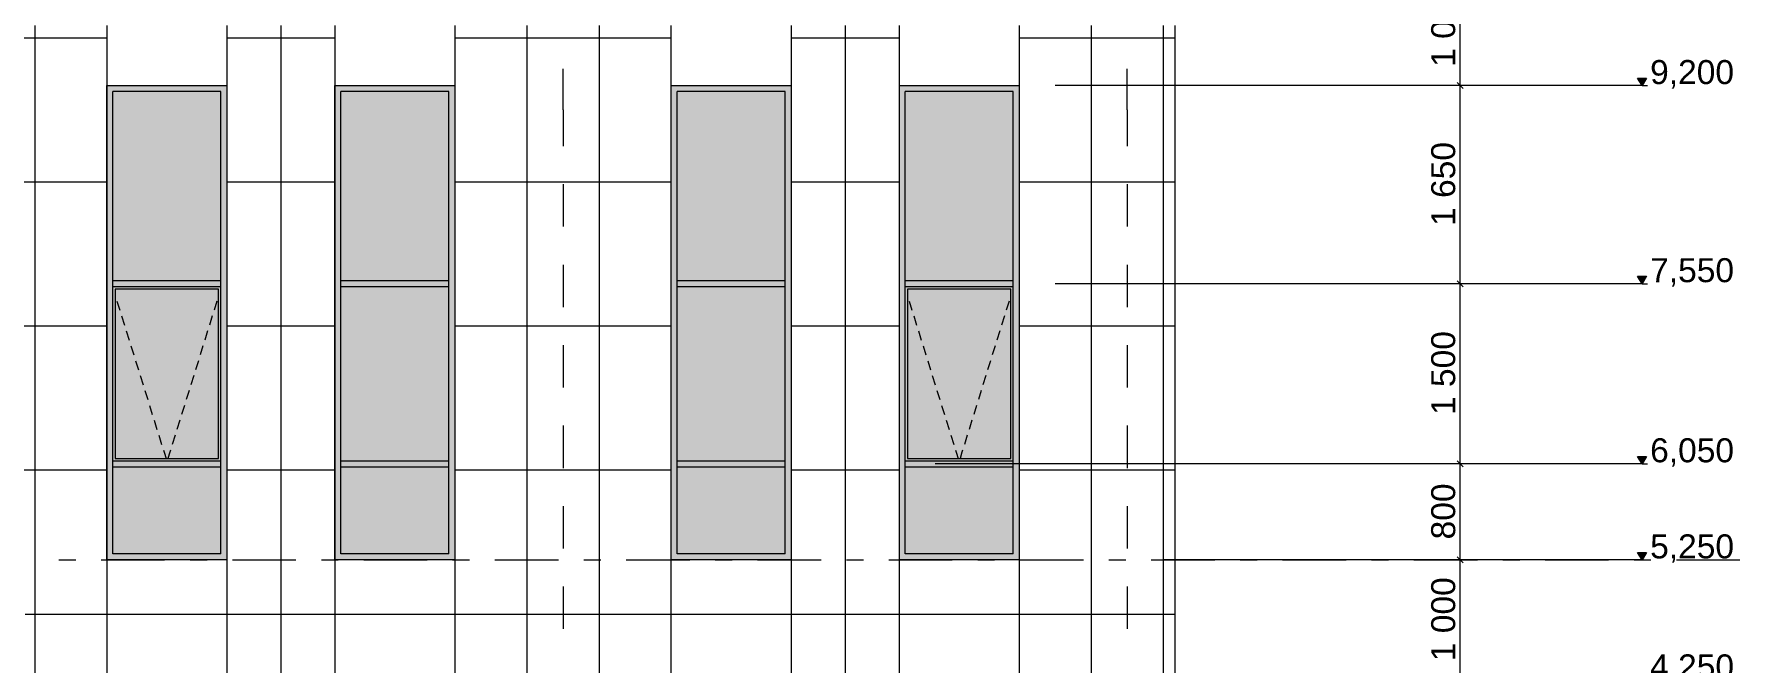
# Model space of a CAD drawing. Header units: millimetres. Extents: x 1499747 to 4230374, y -28481 to 441852.
# Drawn here: x 4146857 to 4161067, y 368221 to 373458 of the extents above; entities that cross this region are included whole.
import ezdxf

# ---------------------------------------------------------------- set-up
doc = ezdxf.new("R2010")
doc.units = ezdxf.units.MM
doc.header["$MEASUREMENT"] = 0
doc.layers.add('Чертеж и Рисунок', color=7, linetype='Continuous')
doc.styles.add('РЎР“Р•РќР•Р\xa0Р\x98Р\xa0_РЎРўР\x98Р›Р¬_2', font='')
doc.styles.get('РЎР“Р•РќР•Р\xa0Р\x98Р\xa0_РЎРўР\x98Р›Р¬_2').set_extended_font_data('GOST Common', italic=True)

msp = doc.modelspace()

# ---------------------------------------------------------------- hatches: boundary and pattern name
at = {"layer": 'Чертеж и Рисунок', "linetype": 'Continuous', "lineweight": 0, "true_color": 0x000000}
for points in [[(4160252.08413, 373028.37032), (4160288.28419, 373090.87041), (4160215.78408, 373090.87041)], [(4160252.08413, 371378.36779), (4160288.28419, 371440.86789), (4160215.78408, 371440.86789)], [(4160252.08413, 369878.3655), (4160288.28419, 369940.8656), (4160215.78408, 369940.8656)], [(4160252.08413, 369078.36428), (4160288.28419, 369140.86438), (4160215.78408, 369140.86438)]]:
    msp.add_hatch(color=18, dxfattribs=at).paths.add_polyline_path(points)
at = {"layer": 'Чертеж и Рисунок', "linetype": 'Continuous', "lineweight": 0, "true_color": 0x2e2e2e}
for points in [[(4148463.06612, 373028.37032), (4147463.06459, 373028.37032), (4147513.06467, 372978.37024), (4148413.06604, 372978.37024)], [(4147463.06459, 371378.36779), (4147513.06467, 371378.36779), (4147513.06467, 372978.37024), (4147463.06459, 373028.37032)], [(4148463.06612, 371378.36779), (4148463.06612, 373028.37032), (4148413.06604, 372978.37024), (4148413.06604, 371378.36779)], [(4150362.76902, 373028.37032), (4149362.76749, 373028.37032), (4149412.76757, 372978.37024), (4150312.76895, 372978.37024)], [(4149362.76749, 373028.37032), (4149362.76749, 371378.36779), (4149412.76757, 371378.36779), (4149412.76757, 372978.37024)], [(4150362.76902, 373028.37032), (4150312.76895, 372978.37024), (4150312.76895, 371378.36779), (4150362.76902, 371378.36779)], [(4153162.4733, 373028.37032), (4152162.47177, 373028.37032), (4152212.47185, 372978.37024), (4153112.47322, 372978.37024)], [(4152162.47177, 373028.37032), (4152162.47177, 371378.36779), (4152212.47185, 371378.36779), (4152212.47185, 372978.37024)], [(4153112.47322, 372978.37024), (4153112.47322, 371378.36779), (4153162.4733, 371378.36779), (4153162.4733, 373028.37032)], [(4154062.47467, 373028.37032), (4154112.47475, 372978.37024), (4155012.47613, 372978.37024), (4155062.4762, 373028.37032)], [(4154062.47467, 371378.36779), (4154112.47475, 371378.36779), (4154112.47475, 372978.37024), (4154062.47467, 373028.37032)], [(4155062.4762, 371378.36779), (4155062.4762, 373028.37032), (4155012.47613, 372978.37024), (4155012.47613, 371378.36779)], [(4147463.06459, 369878.3655), (4147513.06467, 369878.3655), (4147513.06467, 371378.36779), (4147463.06459, 371378.36779)], [(4147513.06467, 371403.36783), (4147513.06467, 371353.36776), (4148413.06604, 371353.36776), (4148413.06604, 371403.36783)], [(4148463.06612, 369878.3655), (4148463.06612, 371378.36779), (4148413.06604, 371378.36779), (4148413.06604, 369878.3655)], [(4149362.76749, 369878.3655), (4149412.76757, 369878.3655), (4149412.76757, 371378.36779), (4149362.76749, 371378.36779)], [(4149412.76757, 371403.36783), (4149412.76757, 371353.36776), (4150312.76895, 371353.36776), (4150312.76895, 371403.36783)], [(4150362.76902, 369878.3655), (4150362.76902, 371378.36779), (4150312.76895, 371378.36779), (4150312.76895, 369878.3655)], [(4152162.47177, 369878.3655), (4152212.47185, 369878.3655), (4152212.47185, 371378.36779), (4152162.47177, 371378.36779)], [(4152212.47185, 371403.36783), (4152212.47185, 371353.36776), (4153112.47322, 371353.36776), (4153112.47322, 371403.36783)], [(4153162.4733, 369878.3655), (4153162.4733, 371378.36779), (4153112.47322, 371378.36779), (4153112.47322, 369878.3655)], [(4154062.47467, 369878.3655), (4154112.47475, 369878.3655), (4154112.47475, 371378.36779), (4154062.47467, 371378.36779)], [(4154112.47475, 371403.36783), (4154112.47475, 371353.36776), (4155012.47613, 371353.36776), (4155012.47613, 371403.36783)], [(4155062.4762, 369878.3655), (4155062.4762, 371378.36779), (4155012.47613, 371378.36779), (4155012.47613, 369878.3655)], [(4147463.06459, 369878.3655), (4147463.06459, 369078.36428), (4147513.06467, 369128.36436), (4147513.06467, 369878.3655)], [(4147513.06467, 369903.36554), (4147513.06467, 369853.36546), (4148413.06604, 369853.36546), (4148413.06604, 369903.36554)], [(4148463.06612, 369878.3655), (4148413.06604, 369878.3655), (4148413.06604, 369128.36436), (4148463.06612, 369078.36428)], [(4149362.76749, 369878.3655), (4149362.76749, 369078.36428), (4149412.76757, 369128.36436), (4149412.76757, 369878.3655)], [(4150312.76895, 369903.36554), (4149412.76757, 369903.36554), (4149412.76757, 369853.36546), (4150312.76895, 369853.36546)], [(4150362.76902, 369878.3655), (4150312.76895, 369878.3655), (4150312.76895, 369128.36436), (4150362.76902, 369078.36428)], [(4152162.47177, 369878.3655), (4152162.47177, 369078.36428), (4152212.47185, 369128.36436), (4152212.47185, 369878.3655)], [(4153112.47322, 369903.36554), (4152212.47185, 369903.36554), (4152212.47185, 369853.36546), (4153112.47322, 369853.36546)], [(4153162.4733, 369878.3655), (4153112.47322, 369878.3655), (4153112.47322, 369128.36436), (4153162.4733, 369078.36428)], [(4154062.47467, 369878.3655), (4154062.47467, 369078.36428), (4154112.47475, 369128.36436), (4154112.47475, 369878.3655)], [(4155012.47613, 369903.36554), (4154112.47475, 369903.36554), (4154112.47475, 369853.36546), (4155012.47613, 369853.36546)], [(4155062.4762, 369878.3655), (4155012.47613, 369878.3655), (4155012.47613, 369128.36436), (4155062.4762, 369078.36428)], [(4147513.06467, 369128.36436), (4147463.06459, 369078.36428), (4148463.06612, 369078.36428), (4148413.06604, 369128.36436)], [(4149362.76749, 369078.36428), (4150362.76902, 369078.36428), (4150312.76895, 369128.36436), (4149412.76757, 369128.36436)], [(4152162.47177, 369078.36428), (4153162.4733, 369078.36428), (4153112.47322, 369128.36436), (4152212.47185, 369128.36436)], [(4154062.47467, 369078.36428), (4155062.4762, 369078.36428), (4155012.47613, 369128.36436), (4154112.47475, 369128.36436)]]:
    msp.add_hatch(color=250, dxfattribs=at).paths.add_polyline_path(points)
at = {"layer": 'Чертеж и Рисунок', "linetype": 'Continuous', "lineweight": 0, "true_color": 0x84adf9}
for points in [[(4147513.06467, 372978.37024), (4147513.06467, 371403.36783), (4148413.06604, 371403.36783), (4148413.06604, 372978.37024)], [(4149412.76757, 372978.37024), (4149412.76757, 371403.36783), (4150312.76895, 371403.36783), (4150312.76895, 372978.37024)], [(4153112.47322, 372978.37024), (4152212.47185, 372978.37024), (4152212.47185, 371403.36783), (4153112.47322, 371403.36783)], [(4154112.47475, 371403.36783), (4155012.47613, 371403.36783), (4155012.47613, 372978.37024), (4154112.47475, 372978.37024)], [(4147533.0647, 369923.36557), (4148393.06601, 369923.36557), (4148393.06601, 371333.36773), (4147533.0647, 371333.36773)], [(4150312.76895, 371353.36776), (4149412.76757, 371353.36776), (4149412.76757, 369903.36554), (4150312.76895, 369903.36554)], [(4153112.47322, 371353.36776), (4152212.47185, 371353.36776), (4152212.47185, 369903.36554), (4153112.47322, 369903.36554)], [(4154132.47478, 369923.36557), (4154992.4761, 369923.36557), (4154992.4761, 371333.36773), (4154132.47478, 371333.36773)], [(4147513.06467, 369853.36546), (4147513.06467, 369128.36436), (4148413.06604, 369128.36436), (4148413.06604, 369853.36546)], [(4149412.76757, 369128.36436), (4150312.76895, 369128.36436), (4150312.76895, 369853.36546), (4149412.76757, 369853.36546)], [(4152212.47185, 369128.36436), (4153112.47322, 369128.36436), (4153112.47322, 369853.36546), (4152212.47185, 369853.36546)], [(4154112.47475, 369128.36436), (4155012.47613, 369128.36436), (4155012.47613, 369853.36546), (4154112.47475, 369853.36546)]]:
    msp.add_hatch(color=161, dxfattribs=at).paths.add_polyline_path(points)
at = {"layer": 'Чертеж и Рисунок', "linetype": 'Continuous', "lineweight": 0, "true_color": 0xf7fdff}
for points in [[(4147513.06467, 371353.36776), (4147513.06467, 369903.36554), (4147533.0647, 369923.36557), (4147533.0647, 371333.36773)], [(4148413.06604, 371353.36776), (4147513.06467, 371353.36776), (4147533.0647, 371333.36773), (4148393.06601, 371333.36773)], [(4148413.06604, 369903.36554), (4148413.06604, 371353.36776), (4148393.06601, 371333.36773), (4148393.06601, 369923.36557)], [(4154112.47475, 369903.36554), (4154132.47478, 369923.36557), (4154132.47478, 371333.36773), (4154112.47475, 371353.36776)], [(4155012.47613, 371353.36776), (4154112.47475, 371353.36776), (4154132.47478, 371333.36773), (4154992.4761, 371333.36773)], [(4155012.47613, 369903.36554), (4155012.47613, 371353.36776), (4154992.4761, 371333.36773), (4154992.4761, 369923.36557)], [(4147513.06467, 369903.36554), (4148413.06604, 369903.36554), (4148393.06601, 369923.36557), (4147533.0647, 369923.36557)], [(4155012.47613, 369903.36554), (4154992.4761, 369923.36557), (4154132.47478, 369923.36557), (4154112.47475, 369903.36554)]]:
    msp.add_hatch(color=7, dxfattribs=at).paths.add_polyline_path(points)

# ---------------------------------------------------------------- linework, layer by layer
at = {"layer": 'Чертеж и Рисунок', "color": 7, "linetype": 'Continuous', "lineweight": 5}
for points in [[(4158737.68182, 373028.37032), (4158737.68182, 374028.37184)], [(4156362.77819, 363828.35626), (4156362.77819, 373528.37108)], [(4158712.68178, 373053.37035), (4158762.68186, 373003.37028)], [(4160252.08413, 373028.37032), (4160215.78408, 373090.87041)], [(4160215.78408, 373090.87041), (4160288.28419, 373090.87041)], [(4160288.28419, 373090.87041), (4160252.08413, 373028.37032)], [(4147463.06459, 373028.37032), (4148463.06612, 373028.37032)], [(4147463.06459, 369078.36428), (4147463.06459, 373028.37032)], [(4148413.06604, 372978.37024), (4147513.06467, 372978.37024)], [(4147513.06467, 371403.36783), (4147513.06467, 372978.37024)], [(4148413.06604, 371403.36783), (4148413.06604, 372978.37024)], [(4148463.06612, 373028.37032), (4148463.06612, 369078.36428)], [(4149362.76749, 369078.36428), (4149362.76749, 373028.37032)], [(4149362.76749, 373028.37032), (4150362.76902, 373028.37032)], [(4150312.76895, 372978.37024), (4149412.76757, 372978.37024)], [(4149412.76757, 371403.36783), (4149412.76757, 372978.37024)], [(4150312.76895, 371403.36783), (4150312.76895, 372978.37024)], [(4150362.76902, 373028.37032), (4150362.76902, 369078.36428)], [(4152162.47177, 373028.37032), (4153162.4733, 373028.37032)], [(4153112.47322, 372978.37024), (4152212.47185, 372978.37024)], [(4152212.47185, 371403.36783), (4152212.47185, 372978.37024)], [(4153112.47322, 371403.36783), (4153112.47322, 372978.37024)], [(4154062.47467, 373028.37032), (4155062.4762, 373028.37032)], [(4155012.47613, 372978.37024), (4154112.47475, 372978.37024)], [(4154112.47475, 371403.36783), (4154112.47475, 372978.37024)], [(4155012.47613, 371403.36783), (4155012.47613, 372978.37024)], [(4160252.08413, 373028.37032), (4155362.47666, 373028.37032)], [(4158784.58189, 373028.37032), (4155362.47666, 373028.37032)], [(4158737.68182, 371378.36779), (4158737.68182, 373028.37032)], [(4160252.08413, 373028.37032), (4160298.8842, 373028.37032)], [(4147513.06467, 371378.36779), (4147513.06467, 371403.36783)], [(4148413.06604, 371403.36783), (4147513.06467, 371403.36783)], [(4147513.06467, 371353.36776), (4147513.06467, 371378.36779)], [(4148413.06604, 371353.36776), (4147513.06467, 371353.36776)], [(4147513.06467, 369878.3655), (4147513.06467, 371353.36776)], [(4147533.0647, 371333.36773), (4147533.0647, 369923.36557)], [(4148393.06601, 371333.36773), (4147533.0647, 371333.36773)], [(4148393.06601, 369923.36557), (4148393.06601, 371333.36773)], [(4148413.06604, 371378.36779), (4148413.06604, 371403.36783)], [(4148413.06604, 371353.36776), (4148413.06604, 371378.36779)], [(4148413.06604, 369903.36554), (4148413.06604, 371353.36776)], [(4149412.76757, 371378.36779), (4149412.76757, 371403.36783)], [(4150312.76895, 371403.36783), (4149412.76757, 371403.36783)], [(4149412.76757, 371353.36776), (4149412.76757, 371378.36779)], [(4150312.76895, 371353.36776), (4149412.76757, 371353.36776)], [(4149412.76757, 369878.3655), (4149412.76757, 371353.36776)], [(4150312.76895, 371378.36779), (4150312.76895, 371403.36783)], [(4150312.76895, 371353.36776), (4150312.76895, 371378.36779)], [(4150312.76895, 369903.36554), (4150312.76895, 371353.36776)], [(4152212.47185, 371378.36779), (4152212.47185, 371403.36783)], [(4153112.47322, 371403.36783), (4152212.47185, 371403.36783)], [(4152212.47185, 371353.36776), (4152212.47185, 371378.36779)], [(4153112.47322, 371353.36776), (4152212.47185, 371353.36776)], [(4152212.47185, 369878.3655), (4152212.47185, 371353.36776)], [(4153112.47322, 371378.36779), (4153112.47322, 371403.36783)], [(4153112.47322, 371353.36776), (4153112.47322, 371378.36779)], [(4153112.47322, 369903.36554), (4153112.47322, 371353.36776)], [(4154112.47475, 371378.36779), (4154112.47475, 371403.36783)], [(4155012.47613, 371403.36783), (4154112.47475, 371403.36783)], [(4154112.47475, 371353.36776), (4154112.47475, 371378.36779)], [(4155012.47613, 371353.36776), (4154112.47475, 371353.36776)], [(4154112.47475, 369878.3655), (4154112.47475, 371353.36776)], [(4154132.47478, 371333.36773), (4154132.47478, 369923.36557)], [(4154992.4761, 371333.36773), (4154132.47478, 371333.36773)], [(4154992.4761, 369923.36557), (4154992.4761, 371333.36773)], [(4155012.47613, 371378.36779), (4155012.47613, 371403.36783)], [(4155012.47613, 371353.36776), (4155012.47613, 371378.36779)], [(4155012.47613, 369903.36554), (4155012.47613, 371353.36776)], [(4160252.08413, 371378.36779), (4155362.47666, 371378.36779)], [(4158784.58189, 371378.36779), (4155362.47666, 371378.36779)], [(4158712.68178, 371403.36783), (4158762.68186, 371353.36776)], [(4158737.68182, 369878.3655), (4158737.68182, 371378.36779)], [(4160252.08413, 371378.36779), (4160215.78408, 371440.86789)], [(4160215.78408, 371440.86789), (4160288.28419, 371440.86789)], [(4160288.28419, 371440.86789), (4160252.08413, 371378.36779)], [(4160252.08413, 371378.36779), (4160298.8842, 371378.36779)], [(4147533.0647, 369923.36557), (4148393.06601, 369923.36557)], [(4154132.47478, 369923.36557), (4154992.4761, 369923.36557)], [(4160252.08413, 369878.3655), (4160215.78408, 369940.8656)], [(4160215.78408, 369940.8656), (4160288.28419, 369940.8656)], [(4160288.28419, 369940.8656), (4160252.08413, 369878.3655)], [(4147513.06467, 369903.36554), (4148413.06604, 369903.36554)], [(4147513.06467, 369128.36436), (4147513.06467, 369878.3655)], [(4147513.06467, 369853.36546), (4148413.06604, 369853.36546)], [(4148413.06604, 369878.3655), (4148413.06604, 369903.36554)], [(4148413.06604, 369853.36546), (4148413.06604, 369878.3655)], [(4148413.06604, 369128.36436), (4148413.06604, 369853.36546)], [(4149412.76757, 369903.36554), (4150312.76895, 369903.36554)], [(4149412.76757, 369128.36436), (4149412.76757, 369878.3655)], [(4149412.76757, 369853.36546), (4150312.76895, 369853.36546)], [(4150312.76895, 369878.3655), (4150312.76895, 369903.36554)], [(4150312.76895, 369853.36546), (4150312.76895, 369878.3655)], [(4150312.76895, 369128.36436), (4150312.76895, 369853.36546)], [(4152212.47185, 369903.36554), (4153112.47322, 369903.36554)], [(4152212.47185, 369128.36436), (4152212.47185, 369878.3655)], [(4152212.47185, 369853.36546), (4153112.47322, 369853.36546)], [(4153112.47322, 369878.3655), (4153112.47322, 369903.36554)], [(4153112.47322, 369853.36546), (4153112.47322, 369878.3655)], [(4153112.47322, 369128.36436), (4153112.47322, 369853.36546)], [(4154112.47475, 369903.36554), (4155012.47613, 369903.36554)], [(4154112.47475, 369128.36436), (4154112.47475, 369878.3655)], [(4154112.47475, 369853.36546), (4155012.47613, 369853.36546)], [(4158784.58189, 369878.3655), (4154362.47513, 369878.3655)], [(4155012.47613, 369878.3655), (4155012.47613, 369903.36554)], [(4155012.47613, 369853.36546), (4155012.47613, 369878.3655)], [(4155012.47613, 369128.36436), (4155012.47613, 369853.36546)], [(4160252.08413, 369878.3655), (4155362.47666, 369878.3655)], [(4158712.68178, 369903.36554), (4158762.68186, 369853.36546)], [(4158737.68182, 369078.36428), (4158737.68182, 369878.3655)], [(4160252.08413, 369878.3655), (4160298.8842, 369878.3655)], [(4148463.06612, 369078.36428), (4147463.06459, 369078.36428)], [(4148413.06604, 369128.36436), (4147513.06467, 369128.36436)], [(4150362.76902, 369078.36428), (4149362.76749, 369078.36428)], [(4150312.76895, 369128.36436), (4149412.76757, 369128.36436)], [(4153162.4733, 369078.36428), (4152162.47177, 369078.36428)], [(4153112.47322, 369128.36436), (4152212.47185, 369128.36436)], [(4155062.4762, 369078.36428), (4154062.47467, 369078.36428)], [(4155012.47613, 369128.36436), (4154112.47475, 369128.36436)], [(4155062.4762, 369078.36428), (4155062.6762, 369078.36428)], [(4158784.58189, 369078.36428), (4156262.77804, 369078.36428)], [(4160252.08413, 369078.36428), (4156512.77842, 369078.36428)], [(4158712.68178, 369103.36432), (4158762.68186, 369053.36424)], [(4158737.68182, 368078.36275), (4158737.68182, 369078.36428)], [(4160252.08413, 369078.36428), (4160215.78408, 369140.86438)], [(4160215.78408, 369140.86438), (4160288.28419, 369140.86438)], [(4160288.28419, 369140.86438), (4160252.08413, 369078.36428)], [(4160252.08413, 369078.36428), (4160298.8842, 369078.36428)], [(4155062.5762, 368878.36397), (4155062.6762, 368878.36397)]]:
    msp.add_lwpolyline(points, dxfattribs=at)
at = {"layer": 'Чертеж и Рисунок', "color": 253, "linetype": 'Continuous', "lineweight": 5, "true_color": 0xaaaaaa}
for points in [[(4146862.56367, 373528.37108), (4146862.56367, 363828.35626)], [(4147462.76459, 373528.37108), (4147462.76459, 368078.36275)], [(4148462.76612, 373528.37108), (4148462.76612, 368078.36275)], [(4148912.76681, 373528.37108), (4148912.76681, 368078.36275)], [(4149362.66749, 373528.37108), (4149362.66749, 368078.36275)], [(4150362.76902, 373528.37108), (4150362.76902, 368078.36275)], [(4150962.66994, 373528.37108), (4150962.66994, 363828.35626)], [(4151562.67086, 373528.37108), (4151562.67086, 363828.35626)], [(4152162.47177, 373528.37108), (4152162.47177, 363828.35626)], [(4153162.4733, 373528.37108), (4153162.4733, 368078.36275)], [(4153612.47399, 373528.37108), (4153612.47399, 368078.36275)], [(4154062.47467, 373528.37108), (4154062.47467, 368078.36275)], [(4155062.4762, 373528.37108), (4155062.4762, 363828.35626)], [(4155662.47712, 373528.37108), (4155662.47712, 363828.35626)], [(4156262.47804, 373528.37108), (4156262.47804, 363828.35626)], [(4145662.76184, 373427.97093), (4147462.76459, 373427.97093)], [(4148462.76612, 373427.97093), (4149362.76749, 373427.97093)], [(4150362.76902, 373427.97093), (4152162.77177, 373427.97093)], [(4153162.4733, 373427.97093), (4154062.47467, 373427.97093)], [(4155062.7762, 373427.97093), (4156362.77819, 373427.97093)], [(4145662.76184, 372227.96909), (4147462.76459, 372227.96909)], [(4148462.76612, 372227.96909), (4148463.06612, 372227.96909)], [(4148463.06612, 372227.96909), (4149362.76749, 372227.96909)], [(4150362.76902, 372227.96909), (4152162.47177, 372227.96909)], [(4152162.47177, 372227.96909), (4152162.77177, 372227.96909)], [(4153162.4733, 372227.96909), (4154062.47467, 372227.96909)], [(4155062.7762, 372227.96909), (4156362.77819, 372227.96909)], [(4145662.76184, 371027.96726), (4147462.76459, 371027.96726)], [(4148462.76612, 371027.96726), (4148463.06612, 371027.96726)], [(4148463.06612, 371027.96726), (4149362.76749, 371027.96726)], [(4150362.76902, 371027.96726), (4152162.47177, 371027.96726)], [(4152162.47177, 371027.96726), (4152162.77177, 371027.96726)], [(4153162.4733, 371027.96726), (4154062.47467, 371027.96726)], [(4155062.7762, 371027.96726), (4156362.77819, 371027.96726)], [(4145662.76184, 369827.96543), (4147462.76459, 369827.96543)], [(4148462.76612, 369827.96543), (4148463.06612, 369827.96543)], [(4148463.06612, 369827.96543), (4149362.76749, 369827.96543)], [(4150362.76902, 369827.96543), (4152162.47177, 369827.96543)], [(4152162.47177, 369827.96543), (4152162.77177, 369827.96543)], [(4153162.4733, 369827.96543), (4154062.47467, 369827.96543)], [(4155062.7762, 369827.96543), (4156362.77819, 369827.96543)], [(4146782.76355, 368627.96359), (4147462.76459, 368627.96359)], [(4147462.76459, 368627.96359), (4152162.47177, 368627.96359)], [(4152162.57177, 368627.96359), (4155062.5762, 368627.96359)], [(4155062.6762, 368627.96359), (4155062.7762, 368627.96359)], [(4155062.7762, 368627.96359), (4156362.77819, 368627.96359)]]:
    msp.add_lwpolyline(points, dxfattribs=at)
at = {"layer": 'Чертеж и Рисунок', "color": 8, "linetype": 'Continuous', "lineweight": 15}
for points in [[(4151262.7704, 372828.37001), (4151262.7704, 373169.67053)], [(4155962.77758, 372828.37001), (4155962.77758, 373169.67053)], [(4151262.7704, 372828.37001), (4151262.7704, 372525.06955)], [(4155962.77758, 372828.37001), (4155962.77758, 372525.06955)], [(4151262.7704, 372207.56906), (4151262.7704, 371854.76852)], [(4155962.77758, 372207.56906), (4155962.77758, 371854.76852)], [(4151262.7704, 371537.26804), (4151262.7704, 371184.5675)], [(4155962.77758, 371537.26804), (4155962.77758, 371184.5675)], [(4151262.7704, 370867.06701), (4151262.7704, 370514.26647)], [(4155962.77758, 370867.06701), (4155962.77758, 370514.26647)], [(4151262.7704, 370196.76599), (4151262.7704, 369843.96545)], [(4155962.77758, 370196.76599), (4155962.77758, 369843.96545)], [(4151262.7704, 369526.46496), (4151262.7704, 369173.66443)], [(4155962.77758, 369526.46496), (4155962.77758, 369173.66443)], [(4151262.7704, 368856.16394), (4151262.7704, 368503.3634)], [(4155962.77758, 368856.16394), (4155962.77758, 368503.3634)]]:
    msp.add_lwpolyline(points, dxfattribs=at)
at = {"layer": 'Чертеж и Рисунок', "color": 23, "linetype": 'Continuous', "lineweight": 5, "true_color": 0xbf8080}
for points in [[(4147546.76472, 371234.26757), (4147570.56476, 371157.96746)], [(4148379.36599, 371234.26757), (4148355.56596, 371157.96746)], [(4154146.1748, 371234.26757), (4154169.97484, 371157.96746)], [(4154978.77607, 371234.26757), (4154954.97604, 371157.96746)], [(4147585.46478, 371110.16738), (4147609.26482, 371033.76727)], [(4148340.76593, 371110.16738), (4148316.9659, 371033.76727)], [(4154184.87486, 371110.16738), (4154208.6749, 371033.76727)], [(4154940.07602, 371110.16738), (4154916.27598, 371033.76727)], [(4147624.16484, 370986.06719), (4147647.96487, 370909.66708)], [(4148302.06587, 370986.06719), (4148278.26584, 370909.66708)], [(4154223.47492, 370986.06719), (4154247.27496, 370909.66708)], [(4154901.47596, 370986.06719), (4154877.67592, 370909.66708)], [(4147662.7649, 370861.96701), (4147686.56493, 370785.56689)], [(4148263.36581, 370861.96701), (4148239.56578, 370785.56689)], [(4154262.17498, 370861.96701), (4154285.97502, 370785.56689)], [(4154862.7759, 370861.96701), (4154838.97586, 370785.56689)], [(4147701.46496, 370737.86682), (4147725.26499, 370661.4667)], [(4148224.66576, 370737.86682), (4148200.86572, 370661.4667)], [(4154300.87504, 370737.86682), (4154324.67507, 370661.4667)], [(4154824.07584, 370737.86682), (4154800.2758, 370661.4667)], [(4147740.16502, 370613.76663), (4147763.96505, 370537.36651)], [(4147778.86507, 370489.66644), (4147802.66511, 370413.26632)], [(4148147.36564, 370489.66644), (4148123.5656, 370413.26632)], [(4148186.0657, 370613.76663), (4148162.26566, 370537.36651)], [(4154339.5751, 370613.76663), (4154363.37513, 370537.36651)], [(4154378.27516, 370489.66644), (4154402.07519, 370413.26632)], [(4154746.77572, 370489.66644), (4154722.97568, 370413.26632)], [(4154785.37578, 370613.76663), (4154761.57574, 370537.36651)], [(4147817.56513, 370365.46625), (4147841.36517, 370289.16613)], [(4148108.66558, 370365.46625), (4148084.86554, 370289.16613)], [(4154416.87522, 370365.46625), (4154440.67525, 370289.16613)], [(4154708.07566, 370365.46625), (4154684.27562, 370289.16613)], [(4147856.16519, 370241.36606), (4147879.96523, 370165.06594)], [(4148069.96552, 370241.36606), (4148046.16548, 370165.06594)], [(4154455.57527, 370241.36606), (4154479.37531, 370165.06594)], [(4154669.3756, 370241.36606), (4154645.57557, 370165.06594)], [(4147894.86525, 370117.26587), (4147918.66529, 370040.86575)], [(4148031.26546, 370117.26587), (4148007.46542, 370040.86575)], [(4154494.27533, 370117.26587), (4154518.07537, 370040.86575)], [(4154630.67554, 370117.26587), (4154606.87551, 370040.86575)], [(4147933.56531, 369993.16568), (4147939.26532, 369974.76565)], [(4147939.26532, 369974.76565), (4147955.26534, 369923.36557)], [(4147986.86539, 369974.76565), (4147970.86537, 369923.36557)], [(4147992.6654, 369993.16568), (4147986.86539, 369974.76565)], [(4154532.97539, 369993.16568), (4154538.6754, 369974.76565)], [(4154538.6754, 369974.76565), (4154554.67543, 369923.36557)], [(4154586.27547, 369974.76565), (4154570.27545, 369923.36557)], [(4154591.97548, 369993.16568), (4154586.27547, 369974.76565)]]:
    msp.add_lwpolyline(points, dxfattribs=at)
at = {"layer": 'Чертеж и Рисунок', "color": 1, "linetype": 'Continuous', "lineweight": 0}
for points in [[(4147062.16398, 369078.36428), (4147203.26419, 369078.36428)], [(4147414.96452, 369078.36428), (4147944.06533, 369078.36428)], [(4148155.76565, 369078.36428), (4148296.86587, 369078.36428)], [(4148508.56619, 369078.36428), (4149037.667, 369078.36428)], [(4149249.36732, 369078.36428), (4149390.46754, 369078.36428)], [(4149602.16786, 369078.36428), (4150131.26867, 369078.36428)], [(4150342.96899, 369078.36428), (4150484.06921, 369078.36428)], [(4150695.76953, 369078.36428), (4151224.97034, 369078.36428)], [(4151436.57066, 369078.36428), (4151577.67088, 369078.36428)], [(4151789.3712, 369078.36428), (4152318.57201, 369078.36428)], [(4152530.17233, 369078.36428), (4152671.27255, 369078.36428)], [(4152882.97287, 369078.36428), (4153412.17368, 369078.36428)], [(4153623.774, 369078.36428), (4153764.97422, 369078.36428)], [(4153976.57454, 369078.36428), (4154505.77535, 369078.36428)], [(4154717.47567, 369078.36428), (4154858.57589, 369078.36428)], [(4155070.17621, 369078.36428), (4155599.37702, 369078.36428)], [(4155811.07735, 369078.36428), (4155952.17756, 369078.36428)], [(4156163.77788, 369078.36428), (4156692.97869, 369078.36428)], [(4156904.67902, 369078.36428), (4157045.77923, 369078.36428)], [(4157257.47956, 369078.36428), (4157786.58036, 369078.36428)], [(4157998.28069, 369078.36428), (4158139.3809, 369078.36428)], [(4158351.08123, 369078.36428), (4158880.18203, 369078.36428)], [(4159091.88236, 369078.36428), (4159232.98257, 369078.36428)], [(4159444.6829, 369078.36428), (4159973.78371, 369078.36428)], [(4160185.48403, 369078.36428), (4160326.58424, 369078.36428)], [(4160538.28457, 369078.36428), (4161067.48538, 369078.36428)]]:
    msp.add_lwpolyline(points, dxfattribs=at)

# ---------------------------------------------------------------- texts
at = {"layer": 'Чертеж и Рисунок', "color": 7, "linetype": 'Continuous', "lineweight": 15, "char_height": 200.0004799, "attachment_point": 7, "rotation": 90, "style": 'РЎР“Р•РќР•Р\xa0Р\x98Р\xa0_РЎРўР\x98Р›Р¬_2'}
for s, insert in [('\\A1;{\\pql;\\fArial|b0|i0|c204|p0;\\W1.000000;1 000}', (4158698.52294, 373185.10143)), ('\\A1;{\\pql;\\fArial|b0|i0|c204|p0;\\W1.000000;1 650}', (4158698.52294, 371860.07183)), ('\\A1;{\\pql;\\fArial|b0|i0|c204|p0;\\W1.000000;1 500}', (4158698.52294, 370285.25827)), ('\\A1;{\\pql;\\fArial|b0|i0|c204|p0;\\W1.000000;800}', (4158698.52294, 369249.50548)), ('\\A1;{\\pql;\\fArial|b0|i0|c204|p0;\\W1.000000;1 000}', (4158698.52294, 368235.26112))]:
    msp.add_mtext(s, dxfattribs=dict(at, insert=insert))
at = {"layer": 'Чертеж и Рисунок', "color": 7, "linetype": 'Continuous', "lineweight": 15, "char_height": 200.0004799, "attachment_point": 7, "style": 'РЎР“Р•РќР•Р\xa0Р\x98Р\xa0_РЎРўР\x98Р›Р¬_2'}
for s, insert in [('\\A1;{\\pql;\\fArial|b0|i0|c204|p0;\\W1.000000;9,200}', (4160319.70827, 373004.44502)), ('\\A1;{\\pql;\\fArial|b0|i0|c204|p0;\\W1.000000;7,550}', (4160319.70827, 371354.50725)), ('\\A1;{\\pql;\\fArial|b0|i0|c204|p0;\\W1.000000;6,050}', (4160319.70827, 369854.48035)), ('\\A1;{\\pql;\\fArial|b0|i0|c204|p0;\\W1.000000;5,250}', (4160319.70827, 369054.3886)), ('\\A1;{\\pql;\\fArial|b0|i0|c204|p0;\\W1.000000;4,250}', (4160319.70827, 368054.60471))]:
    msp.add_mtext(s, dxfattribs=dict(at, insert=insert))

doc.saveas('drawing.dxf')
